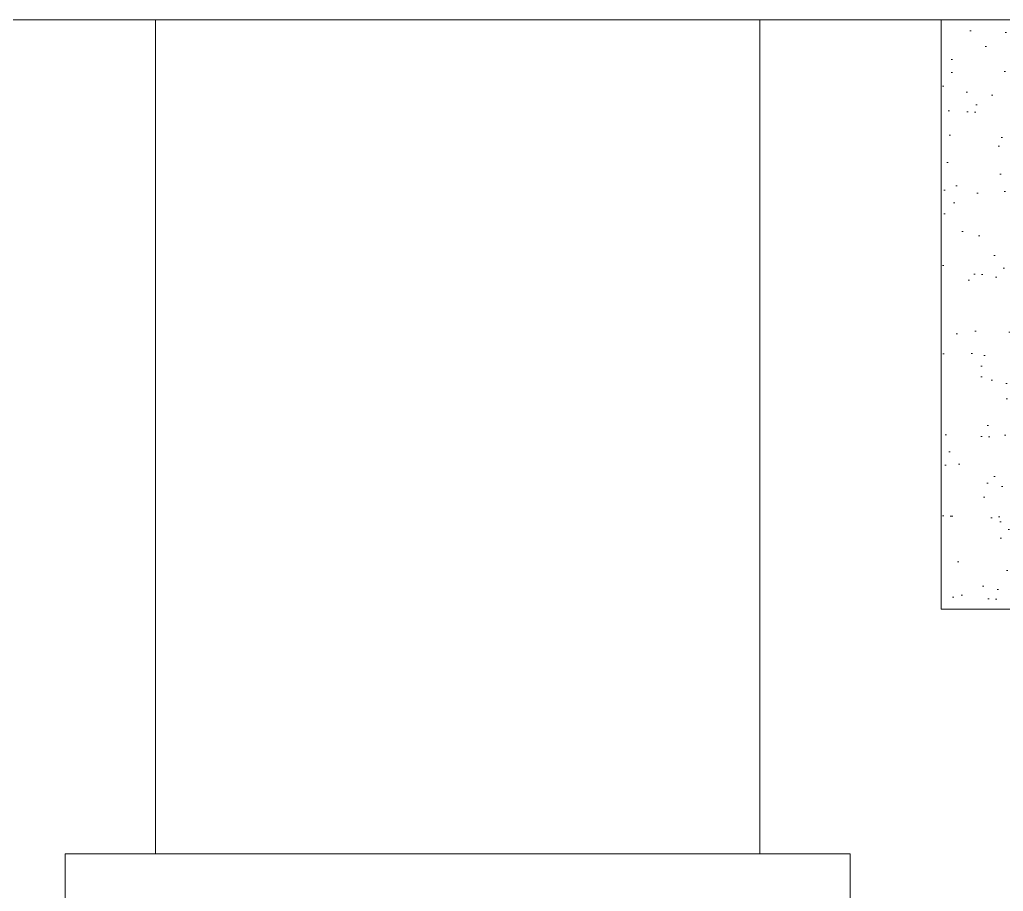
# Model space of a CAD drawing. Header units: inches. Extents: x 249 to 1192, y -18 to 440.
# Drawn here: x 703.432 to 705.059, y 265.923 to 267.365 of the extents above; entities that cross this region are included whole.
import ezdxf

# ---------------------------------------------------------------- set-up
doc = ezdxf.new("R2010")
doc.units = ezdxf.units.IN
doc.header["$MEASUREMENT"] = 0
for name, color, linetype, lineweight in [('ARSIR WARNA', 66, 'Continuous', 0), ('DINDING2', 137, 'Continuous', 20), ('KUSEN', 16, 'Continuous', 15)]:
    doc.layers.add(name, color=color, linetype=linetype, lineweight=lineweight)

# ---------------------------------------------------------------- blocks, each defined once
blk = doc.blocks.new('POTONGAN AA')
at = {"layer": 'ARSIR WARNA'}
h = blk.add_hatch(dxfattribs=at)
h.set_pattern_fill('AR-SAND', color=256, scale=0.05, angle=45, style=0)
h.set_pattern_definition([(97.5, (702.83767, 130.908324), (0.0703507, 0.0658964), [0, -0.076, 0, -0.085, 0, -0.08125]), (127.5, (702.83767, 130.90832), (0.037207, 0.162349), [0, -0.041, 0, -0.0685, 0, -0.02625]), (167.5, (702.88116, 130.86484), (-0.1099015, 0.1103016), [0, -0.025, 0, -0.09, 0, -0.1175]), (177.5, (702.88116, 130.86484), (-0.075252, 0.137313), [0, -0.0125, 0, -0.059, 0, -0.0675])])
h.paths.add_polyline_path([(700.4379, 131.8833), (702.8377, 131.8833), (702.8377, 130.9083), (700.4379, 130.9083)])
at = {"layer": 'DINDING2'}
blk.add_lwpolyline([(702.8377, 130.9083), (700.4379, 130.9083), (700.4379, 131.8833), (702.8377, 131.8833)], close=True, dxfattribs=at)
at = {"layer": 'KUSEN'}
blk.add_lwpolyline([(697.2521, 132.8833), (695.9879, 132.8833), (695.9879, 131.8833), (703.2879, 131.8833), (703.2879, 132.8833), (702.0237, 132.8833)], dxfattribs=at)
for points in [[(699.1379, 130.5033), (700.1379, 130.5033), (700.1379, 131.8833), (699.1379, 131.8833)], [(698.9884, 130.4033), (700.2874, 130.4033), (700.2874, 130.5033), (698.9884, 130.5033)]]:
    blk.add_lwpolyline(points, close=True, dxfattribs=at)

msp = doc.modelspace()

# ---------------------------------------------------------------- block references
at = {"layer": 'KUSEN'}
msp.add_blockref('POTONGAN AA', (4.5189, 135.4814), dxfattribs=at)

doc.saveas('drawing.dxf')
